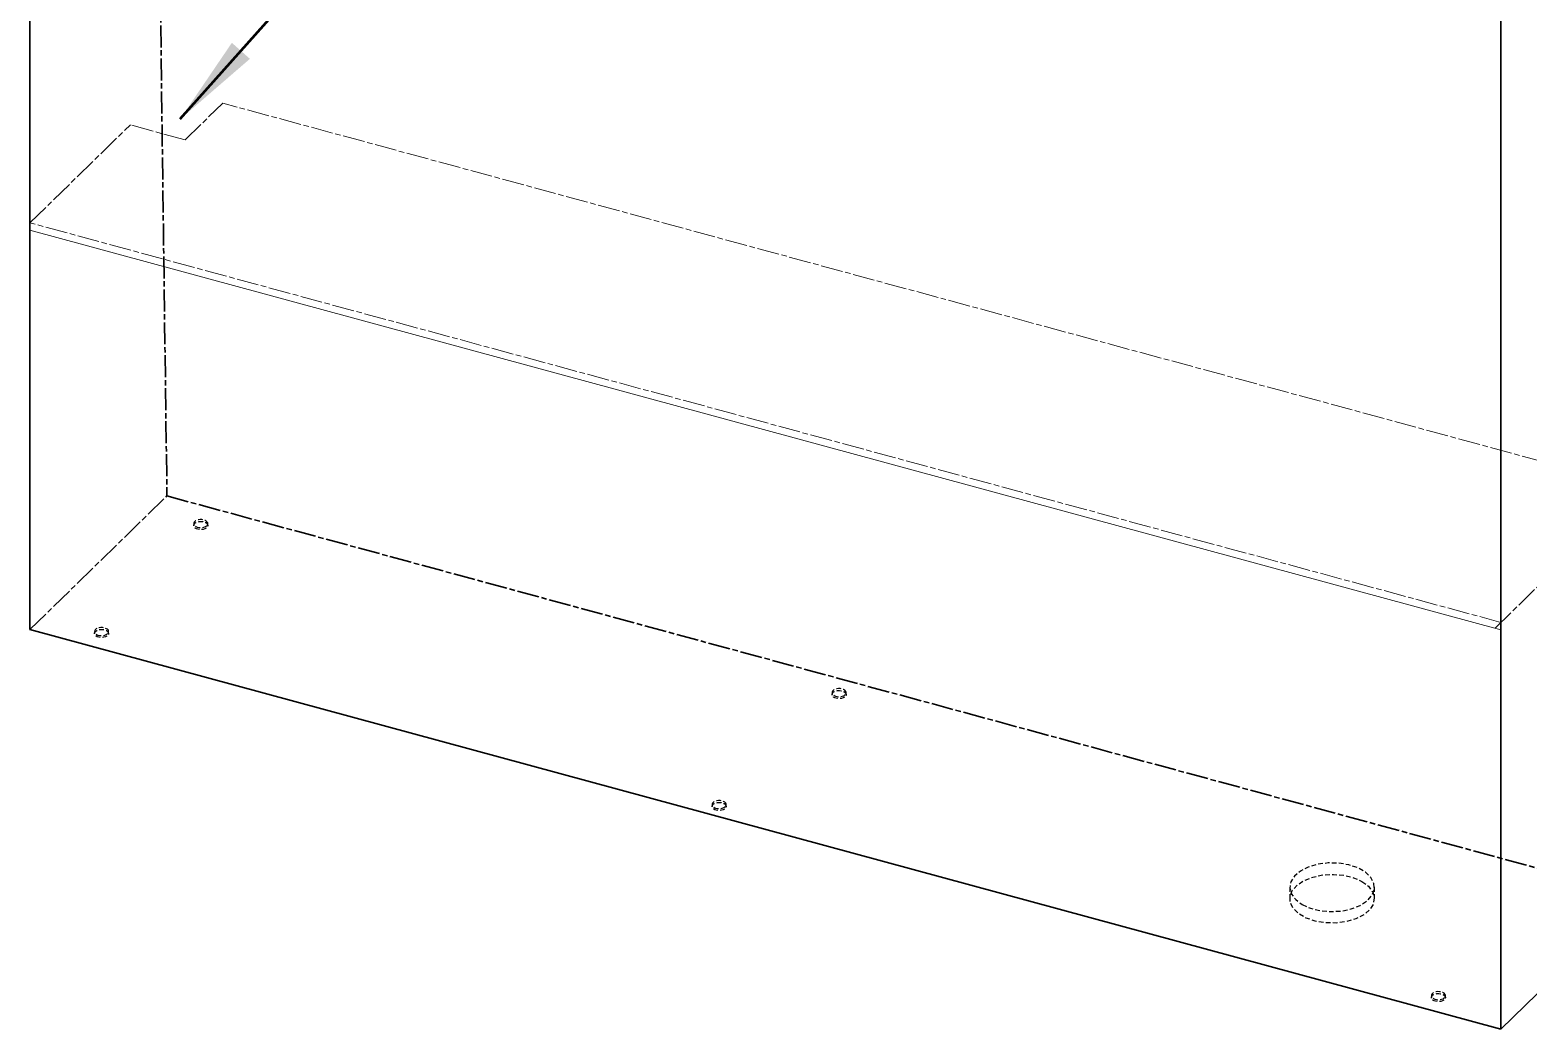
# Model space of a CAD drawing. Header units: millimetres. Extents: x 7903 to 12943, y 1512 to 5076.
# Drawn here: x 12149.1 to 12557.4, y 2383.9 to 2656.4 of the extents above; entities that cross this region are included whole.
import ezdxf

# ---------------------------------------------------------------- set-up
doc = ezdxf.new("R2010")
doc.units = ezdxf.units.MM
doc.linetypes.add('AM_ISO08W050x2', pattern=[9, 6, -0.75, 1.5, -0.75])
doc.linetypes.add('HIDDEN', pattern=[1.905, 1.27, -0.635])
doc.layers.add('AM_0', color=7, linetype='Continuous', lineweight=50)

# ---------------------------------------------------------------- blocks, each defined once
blk = doc.blocks.new('工程图视图10')
at = {"color": 7, "linetype": 'Continuous', "lineweight": 35}
for p, q in [((-514.1, 335.54), (-514.1, -304.16)), ((-113.17, 226.57), (-113.17, -413.13)), ((-514.1, -304.16), (-113.17, -413.13)), ((-75.83, -376.69), (-113.17, -413.13))]:
    blk.add_line(p, q, dxfattribs=at)

msp = doc.modelspace()

# ---------------------------------------------------------------- linework, layer by layer
at = {"color": 7, "linetype": 'AM_ISO08W050x2', "lineweight": 35}
for p, q in [((12177.70278, 3188.60367), (12186.4264, 2529.30428)), ((12191.35536, 2626.39265), (12201.67561, 2636.46553)), ((12149.09075, 2603.79684), (12176.46138, 2630.51142)), ((12548.42413, 2493.26659), (12587.661, 2531.56297)), ((12149.09076, 2492.86356), (12186.4264, 2529.30428)), ((12186.4264, 2529.30428), (12587.36261, 2420.33841))]:
    msp.add_line(p, q, dxfattribs=at)
at = {"color": 7, "linetype": 'AM_ISO08W050x2', "lineweight": 18}
for p, q in [((12587.661, 2531.52143), (12201.64231, 2636.43304)), ((12191.35536, 2626.39265), (12176.46137, 2630.51142)), ((12550.02697, 2494.83097), (12149.09075, 2603.79684)), ((12550.02698, 2494.83101), (12149.09076, 2603.79689))]:
    msp.add_line(p, q, dxfattribs=at)
at = {"color": 7, "linetype": 'Continuous', "lineweight": 18}
msp.add_line((12550.02697, 2492.83097), (12149.09075, 2601.79684), dxfattribs=at)
at = {"color": 7, "linetype": 'HIDDEN', "lineweight": -2}
for p, q in [((12193.72528, 2521.7569), (12193.72528, 2521.2343)), ((12197.56528, 2521.2343), (12197.56528, 2521.7569)), ((12166.68298, 2492.31965), (12166.68298, 2491.79706)), ((12170.52298, 2491.79706), (12170.52298, 2492.31965)), ((12367.71754, 2475.64897), (12367.71754, 2475.12638)), ((12371.55754, 2475.12638), (12371.55754, 2475.64897)), ((12335.00877, 2445.12093), (12335.00877, 2444.59834)), ((12338.84877, 2444.59834), (12338.84877, 2445.12093)), ((12492.47621, 2422.57913), (12492.47621, 2419.44356)), ((12515.51621, 2419.44356), (12515.51621, 2422.57913)), ((12531.07043, 2393.00179), (12531.07043, 2392.47919)), ((12534.91043, 2392.47919), (12534.91043, 2393.00179))]:
    msp.add_line(p, q, dxfattribs=at)
at = {"color": 7, "linetype": 'HIDDEN', "lineweight": -2, "flags": 128}
for points in [[(12194.28764, 2520.97315), (12194.66792, 2520.80286), (12195.10962, 2520.69251), (12195.58497, 2520.64905), (12196.06412, 2520.6752), (12196.51694, 2520.76931), (12196.915, 2520.92548), (12197.23328, 2521.13389), (12197.45177, 2521.38144), (12197.55676, 2521.65259), (12197.54164, 2521.93029), (12197.40737, 2522.19709), (12197.16238, 2522.43624), (12196.82206, 2522.6327), (12196.4078, 2522.77413), (12195.94563, 2522.85164), (12195.46459, 2522.86037), (12194.9949, 2522.79976), (12194.56608, 2522.67363), (12194.20507, 2522.48989), (12193.93455, 2522.2601), (12193.77152, 2521.99869), (12193.72623, 2521.72208), (12193.80152, 2521.44767), (12193.99266, 2521.19268), (12194.28764, 2520.97315)], [(12197.00293, 2522.01805), (12197.29791, 2521.79852), (12197.48905, 2521.54354), (12197.56433, 2521.26912), (12197.51904, 2520.99251), (12197.35602, 2520.7311), (12197.0855, 2520.50131), (12196.72448, 2520.31757), (12196.29566, 2520.19144), (12195.82597, 2520.13083), (12195.34493, 2520.13956), (12194.88276, 2520.21707), (12194.4685, 2520.3585), (12194.12818, 2520.55496), (12193.88319, 2520.79411), (12193.74892, 2521.06091), (12193.7338, 2521.33861), (12193.83879, 2521.60976), (12194.05728, 2521.85731), (12194.37556, 2522.06572), (12194.77362, 2522.22189), (12195.22644, 2522.316), (12195.70559, 2522.34215), (12196.18094, 2522.29869), (12196.62264, 2522.18834), (12197.00293, 2522.01805)], [(12167.24533, 2491.5359), (12167.62562, 2491.36561), (12168.06731, 2491.25527), (12168.54267, 2491.21181), (12169.02181, 2491.23795), (12169.47464, 2491.33207), (12169.87269, 2491.48823), (12170.19097, 2491.69664), (12170.40947, 2491.9442), (12170.51446, 2492.21534), (12170.49934, 2492.49304), (12170.36506, 2492.75985), (12170.12007, 2492.99899), (12169.77976, 2493.19545), (12169.3655, 2493.33688), (12168.90333, 2493.4144), (12168.42229, 2493.42313), (12167.9526, 2493.36252), (12167.52378, 2493.23638), (12167.16276, 2493.05264), (12166.89224, 2492.82285), (12166.72922, 2492.56144), (12166.68392, 2492.28484), (12166.75921, 2492.01042), (12166.95035, 2491.75543), (12167.24533, 2491.5359)], [(12169.96062, 2492.58081), (12170.2556, 2492.36127), (12170.44674, 2492.10629), (12170.52203, 2491.83187), (12170.47673, 2491.55527), (12170.31371, 2491.29386), (12170.04319, 2491.06406), (12169.68218, 2490.88033), (12169.25335, 2490.75419), (12168.78366, 2490.69358), (12168.30262, 2490.70231), (12167.84045, 2490.77982), (12167.42619, 2490.92126), (12167.08588, 2491.11772), (12166.84089, 2491.35686), (12166.70661, 2491.62367), (12166.6915, 2491.90137), (12166.79648, 2492.17251), (12167.01498, 2492.42007), (12167.33326, 2492.62847), (12167.73131, 2492.78464), (12168.18414, 2492.87875), (12168.66328, 2492.9049), (12169.13864, 2492.86144), (12169.58033, 2492.7511), (12169.96062, 2492.58081)], [(12368.2799, 2474.86522), (12368.66018, 2474.69493), (12369.10188, 2474.58459), (12369.57723, 2474.54112), (12370.05638, 2474.56727), (12370.5092, 2474.66139), (12370.90726, 2474.81755), (12371.22554, 2475.02596), (12371.44403, 2475.27352), (12371.54902, 2475.54466), (12371.5339, 2475.82236), (12371.39963, 2476.08917), (12371.15464, 2476.32831), (12370.81432, 2476.52477), (12370.40007, 2476.6662), (12369.9379, 2476.74372), (12369.45685, 2476.75245), (12368.98717, 2476.69184), (12368.55834, 2476.5657), (12368.19733, 2476.38196), (12367.92681, 2476.15217), (12367.76378, 2475.89076), (12367.71849, 2475.61416), (12367.79378, 2475.33974), (12367.98492, 2475.08475), (12368.2799, 2474.86522)], [(12370.99519, 2475.91013), (12371.29017, 2475.69059), (12371.48131, 2475.43561), (12371.55659, 2475.16119), (12371.5113, 2474.88459), (12371.34828, 2474.62318), (12371.07776, 2474.39338), (12370.71674, 2474.20965), (12370.28792, 2474.08351), (12369.81823, 2474.0229), (12369.33719, 2474.03163), (12368.87502, 2474.10914), (12368.46076, 2474.25058), (12368.12045, 2474.44704), (12367.87545, 2474.68618), (12367.74118, 2474.95299), (12367.72606, 2475.23069), (12367.83105, 2475.50183), (12368.04955, 2475.74939), (12368.36783, 2475.95779), (12368.76588, 2476.11396), (12369.21871, 2476.20807), (12369.69785, 2476.23422), (12370.17321, 2476.19076), (12370.6149, 2476.08042), (12370.99519, 2475.91013)], [(12335.57113, 2444.33718), (12335.95141, 2444.16689), (12336.39311, 2444.05655), (12336.86846, 2444.01309), (12337.34761, 2444.03924), (12337.80043, 2444.13335), (12338.19849, 2444.28952), (12338.51677, 2444.49792), (12338.73526, 2444.74548), (12338.84025, 2445.01662), (12338.82513, 2445.29432), (12338.69086, 2445.56113), (12338.44587, 2445.80027), (12338.10555, 2445.99673), (12337.69129, 2446.13816), (12337.22912, 2446.21568), (12336.74808, 2446.22441), (12336.27839, 2446.1638), (12335.84957, 2446.03766), (12335.48856, 2445.85393), (12335.21803, 2445.62413), (12335.05501, 2445.36272), (12335.00971, 2445.08612), (12335.085, 2444.8117), (12335.27614, 2444.55672), (12335.57113, 2444.33718)], [(12338.28641, 2445.38209), (12338.58139, 2445.16256), (12338.77253, 2444.90757), (12338.84782, 2444.63315), (12338.80253, 2444.35655), (12338.6395, 2444.09514), (12338.36898, 2443.86535), (12338.00797, 2443.68161), (12337.57914, 2443.55547), (12337.10946, 2443.49486), (12336.62842, 2443.50359), (12336.16624, 2443.5811), (12335.75199, 2443.72254), (12335.41167, 2443.919), (12335.16668, 2444.15814), (12335.03241, 2444.42495), (12335.01729, 2444.70265), (12335.12228, 2444.97379), (12335.34077, 2445.22135), (12335.65905, 2445.42976), (12336.05711, 2445.58592), (12336.50993, 2445.68004), (12336.98908, 2445.70618), (12337.46443, 2445.66272), (12337.90613, 2445.55238), (12338.28641, 2445.38209)], [(12495.85035, 2417.87662), (12498.13205, 2416.85489), (12500.78223, 2416.19283), (12503.63435, 2415.93205), (12506.50923, 2416.08894), (12509.22618, 2416.65361), (12511.61452, 2417.59062), (12513.52419, 2418.84108), (12514.83515, 2420.3264), (12515.46509, 2421.95328), (12515.37438, 2423.61947), (12514.56874, 2425.2203), (12513.09879, 2426.65518), (12511.0569, 2427.83394), (12508.57135, 2428.68251), (12505.79833, 2429.14761), (12502.91208, 2429.19997), (12500.09395, 2428.83631), (12497.52101, 2428.07951), (12495.35493, 2426.97708), (12493.7318, 2425.59833), (12492.75366, 2424.02986), (12492.48188, 2422.37023), (12492.93362, 2420.72374), (12494.08046, 2419.19382), (12495.85035, 2417.87662)], [(12512.14208, 2424.14607), (12513.91196, 2422.82887), (12515.0588, 2421.29895), (12515.51052, 2419.65244), (12515.23876, 2417.99283), (12514.26062, 2416.42436), (12512.6375, 2415.0456), (12510.47141, 2413.94318), (12507.89846, 2413.18636), (12505.08034, 2412.82272), (12502.19409, 2412.87508), (12499.42106, 2413.34016), (12496.93552, 2414.18875), (12494.89363, 2415.36751), (12493.42367, 2416.80238), (12492.61804, 2418.40322), (12492.52733, 2420.06941), (12493.15726, 2421.69628), (12494.46823, 2423.18161), (12496.37791, 2424.43206), (12498.76624, 2425.36908), (12501.48319, 2425.93375), (12504.35805, 2426.09063), (12507.21019, 2425.82986), (12509.86037, 2425.1678), (12512.14208, 2424.14607)], [(12531.63278, 2392.21803), (12532.01307, 2392.04775), (12532.45476, 2391.9374), (12532.93012, 2391.89394), (12533.40926, 2391.92009), (12533.86209, 2392.0142), (12534.26015, 2392.17037), (12534.57842, 2392.37878), (12534.79692, 2392.62633), (12534.90191, 2392.89748), (12534.88679, 2393.17518), (12534.75252, 2393.44198), (12534.50753, 2393.68113), (12534.16721, 2393.87759), (12533.75295, 2394.01902), (12533.29078, 2394.09653), (12532.80974, 2394.10526), (12532.34005, 2394.04465), (12531.91123, 2393.91852), (12531.55022, 2393.73478), (12531.27969, 2393.50499), (12531.11667, 2393.24357), (12531.07137, 2392.96697), (12531.14666, 2392.69255), (12531.3378, 2392.43757), (12531.63278, 2392.21803)], [(12534.34807, 2393.26294), (12534.64305, 2393.04341), (12534.83419, 2392.78842), (12534.90948, 2392.514), (12534.86419, 2392.2374), (12534.70116, 2391.97599), (12534.43064, 2391.7462), (12534.06963, 2391.56246), (12533.6408, 2391.43632), (12533.17112, 2391.37572), (12532.69008, 2391.38444), (12532.2279, 2391.46196), (12531.81365, 2391.60339), (12531.47333, 2391.79985), (12531.22834, 2392.03899), (12531.09407, 2392.3058), (12531.07895, 2392.5835), (12531.18394, 2392.85464), (12531.40243, 2393.1022), (12531.72071, 2393.31061), (12532.11877, 2393.46678), (12532.57159, 2393.56089), (12533.05073, 2393.58704), (12533.52609, 2393.54357), (12533.96779, 2393.43323), (12534.34807, 2393.26294)]]:
    msp.add_lwpolyline(points, dxfattribs=at)
at = {"layer": 'AM_0', "color": 4}
msp.add_line((12223.19338, 2669.39329), (12189.96837, 2632.02889), dxfattribs=at)
at = {"layer": 'AM_0', "color": 4, "extrusion": (0, 0, -1)}
msp.add_trace([(-12204.12131, 2652.89817), (-12209.04043, 2648.52401), (-12189.96837, 2632.02889)], dxfattribs=at)

# ---------------------------------------------------------------- block references
at = {"color": 7, "linetype": 'Continuous', "lineweight": 35}
msp.add_blockref('工程图视图10', (12663.19368, 2797.0249), dxfattribs=at)

doc.saveas('drawing.dxf')
